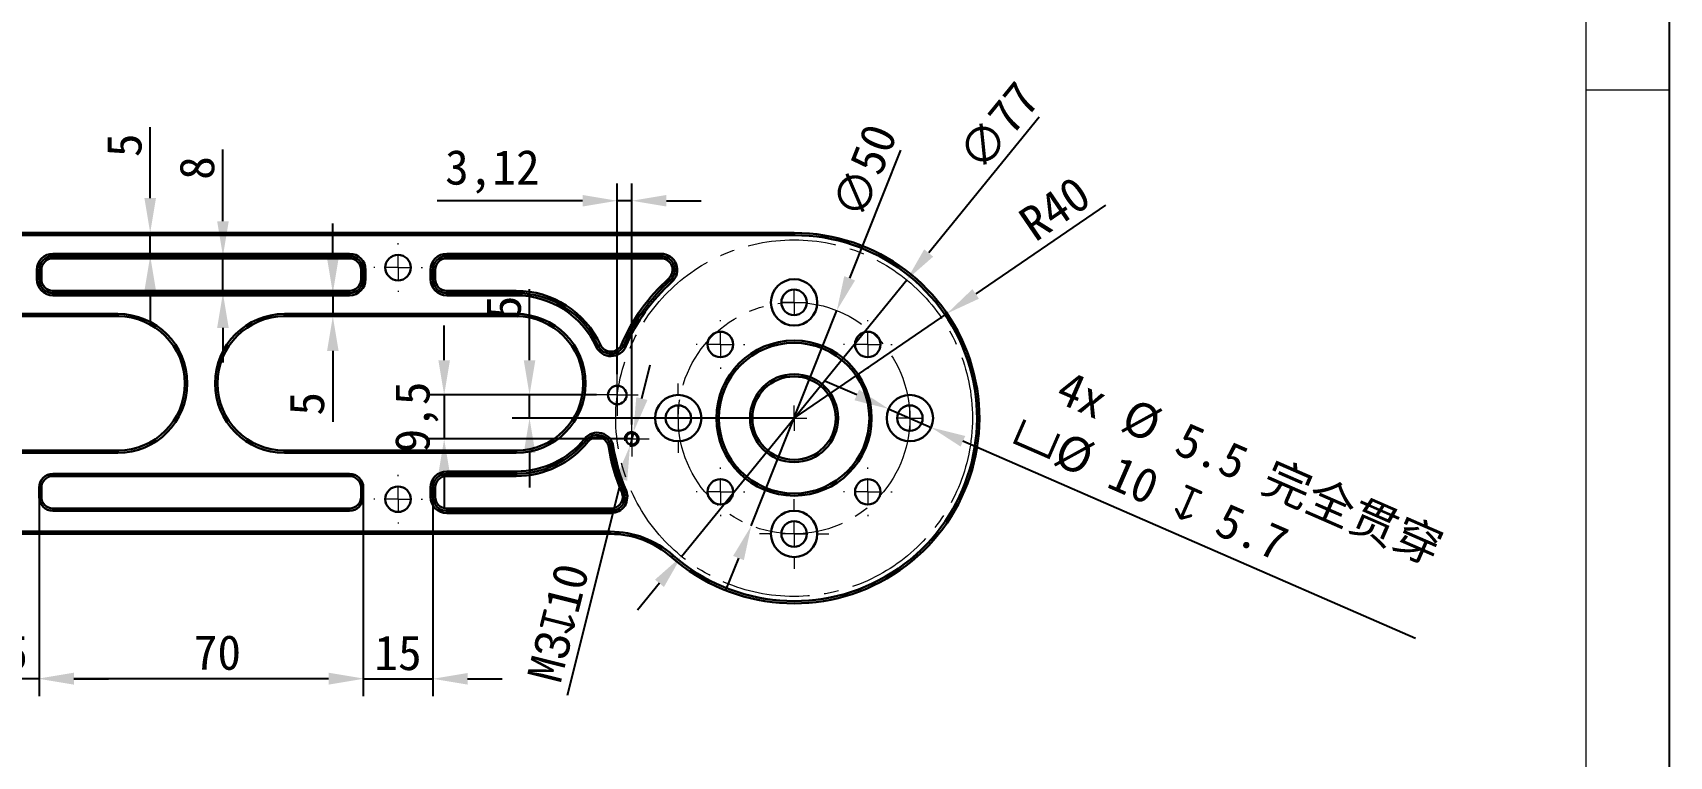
# Model space of a CAD drawing. Header units: millimetres. Extents: x 13 to 7248, y -1201 to 1478.
# Drawn here: x 5753.1 to 6106.5, y 326.1 to 482.3 of the extents above; entities that cross this region are included whole.
import ezdxf

# ---------------------------------------------------------------- set-up
doc = ezdxf.new("R2010")
doc.units = ezdxf.units.MM
doc.header["$LTSCALE"] = 5
doc.header["$PDSIZE"] = -1
doc.linetypes.add('CENTER2', pattern=[28.575, 19.05, -3.175, 3.175, -3.175])
doc.linetypes.add('SLD-实线', pattern=[0])
doc.layers.get('0').update_dxf_attribs({"lineweight": 30})
doc.layers.add('中心线层', color=1, linetype='CENTER2', lineweight=13)
doc.layers.add('粗实线', color=7, linetype='SLD-实线', lineweight=15)
doc.layers.add('图框', color=7, linetype='SLD-实线')
doc.layers.add('标注层', color=96, linetype='SLD-实线')
doc.styles.get("Standard").update_dxf_attribs({"font": ''})
doc.styles.get('Standard').set_extended_font_data('SimSun')
doc.dimstyles.new('副本3-1', dxfattribs={"dimscale": 3, "dimtxt": 2.5, "dimasz": 2.5, "dimexe": 1.25, "dimexo": 0, "dimtad": 1, "dimtxsty": 'Standard', "dimcen": 2.5, "dimclrt": 256, "dimadec": 0, "dimazin": 0, "dimtfac": 1, "dimtmove": 0, "dimatfit": 3, "dimfxl": 0, "dimarcsym": 0})

# ---------------------------------------------------------------- blocks, each defined once
blk = doc.blocks.new('*D260')
at = {"layer": 'Defpoints', "color": 0}
for p in [(5926.75, 422.34), (5908.29, 375.87)]:
    blk.add_point(p, dxfattribs=at)
at = {"layer": '标注层', "color": 0, "lineweight": -2}
for p, q in [((5940.53, 456.99), (5929.52, 429.31)), ((5908.29, 375.87), (5926.75, 422.34)), ((5905.52, 368.9), (5902.75, 361.93))]:
    blk.add_line(p, q, dxfattribs=at)
at = {"layer": '标注层', "color": 0}
for points in [[(5928.36, 429.77), (5930.69, 428.84), (5926.75, 422.34)], [(5904.36, 369.36), (5906.68, 368.44), (5908.29, 375.87)]]:
    blk.add_solid(points, dxfattribs=at)
at = {"layer": '标注层', "insert": (5925.43, 444.38), "char_height": 7.5, "attachment_point": 1, "rotation": 68.3254}
blk.add_mtext('∅50', dxfattribs=at)
blk = doc.blocks.new('*D261')
at = {"layer": 'Defpoints', "color": 0}
for p in [(5941.84, 428.95), (5893.2, 369.26)]:
    blk.add_point(p, dxfattribs=at)
at = {"layer": '标注层', "color": 0, "lineweight": -2}
for p, q in [((5970.44, 464.05), (5946.58, 434.76)), ((5893.2, 369.26), (5941.84, 428.95)), ((5888.46, 363.44), (5883.73, 357.63))]:
    blk.add_line(p, q, dxfattribs=at)
at = {"layer": '标注层', "color": 0}
for points in [[(5945.61, 435.55), (5947.55, 433.97), (5941.84, 428.95)], [(5887.49, 364.23), (5889.43, 362.65), (5893.2, 369.26)]]:
    blk.add_solid(points, dxfattribs=at)
at = {"layer": '标注层', "insert": (5952.29, 456.62), "char_height": 7.5, "attachment_point": 1, "rotation": 50.827}
blk.add_mtext('∅77', dxfattribs=at)
blk = doc.blocks.new('*D263')
at = {"layer": 'Defpoints', "color": 0}
for p in [(5950.54, 421.69), (5917.52, 399.1)]:
    blk.add_point(p, dxfattribs=at)
at = {"layer": '标注层', "color": 0, "lineweight": -2}
for p, q in [((5984.76, 445.09), (5956.73, 425.92)), ((5917.52, 399.1), (5950.54, 421.69))]:
    blk.add_line(p, q, dxfattribs=at)
at = {"layer": '标注层', "color": 0}
blk.add_solid([(5956.02, 426.95), (5957.43, 424.89), (5950.54, 421.69)], dxfattribs=at)
at = {"layer": '标注层', "insert": (5965.36, 443.18), "char_height": 7.5, "attachment_point": 1, "rotation": 34.3719}
blk.add_mtext('R40', dxfattribs=at)
blk = doc.blocks.new('*D264')
at = {"layer": 'Defpoints', "color": 0}
for p in [(5661.52, 439.1), (5778.51, 439.1), (5757.52, 434.1)]:
    blk.add_point(p, dxfattribs=at)
at = {"layer": '标注层', "color": 0, "lineweight": -2}
for p, q in [((5778.51, 446.6), (5778.51, 461.92)), ((5661.52, 439.1), (5782.26, 439.1)), ((5778.51, 434.1), (5778.51, 439.1)), ((5757.52, 434.1), (5782.26, 434.1)), ((5778.51, 426.6), (5778.51, 419.1))]:
    blk.add_line(p, q, dxfattribs=at)
at = {"layer": '标注层', "color": 0}
for points in [[(5777.26, 446.6), (5779.76, 446.6), (5778.51, 439.1)], [(5777.26, 426.6), (5779.76, 426.6), (5778.51, 434.1)]]:
    blk.add_solid(points, dxfattribs=at)
at = {"layer": '标注层', "insert": (5769.14, 458.01), "char_height": 7.5, "attachment_point": 2, "rotation": 90}
blk.add_mtext('5', dxfattribs=at)
blk = doc.blocks.new('*D266')
at = {"layer": 'Defpoints', "color": 0}
for p in [(5739.52, 382.1), (5754.52, 382.1), (5739.52, 342.82)]:
    blk.add_point(p, dxfattribs=at)
at = {"layer": '标注层', "color": 0, "lineweight": -2}
for p, q in [((5739.52, 382.1), (5739.52, 339.07)), ((5754.52, 382.1), (5754.52, 339.07)), ((5732.02, 342.82), (5724.52, 342.82)), ((5754.52, 342.82), (5739.52, 342.82)), ((5762.02, 342.82), (5769.52, 342.82))]:
    blk.add_line(p, q, dxfattribs=at)
at = {"layer": '标注层', "color": 0}
for points in [[(5732.02, 344.07), (5732.02, 341.57), (5739.52, 342.82)], [(5762.02, 344.07), (5762.02, 341.57), (5754.52, 342.82)]]:
    blk.add_solid(points, dxfattribs=at)
at = {"layer": '标注层', "insert": (5747.02, 352.2), "char_height": 7.5, "attachment_point": 2}
blk.add_mtext('15', dxfattribs=at)
blk = doc.blocks.new('*D267')
at = {"layer": 'Defpoints', "color": 0}
for p in [(5754.52, 382.1), (5824.52, 382.1), (5824.52, 342.89)]:
    blk.add_point(p, dxfattribs=at)
at = {"layer": '标注层', "color": 0, "lineweight": -2}
for p, q in [((5754.52, 382.1), (5754.52, 339.14)), ((5824.52, 382.1), (5824.52, 339.14)), ((5762.02, 342.89), (5817.02, 342.89))]:
    blk.add_line(p, q, dxfattribs=at)
at = {"layer": '标注层', "color": 0}
for points in [[(5762.02, 344.14), (5762.02, 341.64), (5754.52, 342.89)], [(5817.02, 344.14), (5817.02, 341.64), (5824.52, 342.89)]]:
    blk.add_solid(points, dxfattribs=at)
at = {"layer": '标注层', "insert": (5793.02, 352.27), "char_height": 7.5, "attachment_point": 2}
blk.add_mtext('70', dxfattribs=at)
blk = doc.blocks.new('*D268')
at = {"layer": 'Defpoints', "color": 0}
for p in [(5824.52, 382.1), (5839.52, 384.1), (5839.52, 342.82)]:
    blk.add_point(p, dxfattribs=at)
at = {"layer": '标注层', "color": 0, "lineweight": -2}
for p, q in [((5824.52, 382.1), (5824.52, 339.07)), ((5839.52, 384.1), (5839.52, 339.07)), ((5817.02, 342.82), (5809.52, 342.82)), ((5824.52, 342.82), (5839.52, 342.82)), ((5847.02, 342.82), (5854.52, 342.82))]:
    blk.add_line(p, q, dxfattribs=at)
at = {"layer": '标注层', "color": 0}
for points in [[(5817.02, 344.07), (5817.02, 341.57), (5824.52, 342.82)], [(5847.02, 344.07), (5847.02, 341.57), (5839.52, 342.82)]]:
    blk.add_solid(points, dxfattribs=at)
at = {"layer": '标注层', "insert": (5832.02, 352.2), "char_height": 7.5, "attachment_point": 2}
blk.add_mtext('15', dxfattribs=at)
blk = doc.blocks.new('*D269')
at = {"layer": 'Defpoints', "color": 0}
for p in [(5794.21, 434.1), (5821.52, 434.1), (5821.52, 426.1)]:
    blk.add_point(p, dxfattribs=at)
at = {"layer": '标注层', "color": 0, "lineweight": -2}
for p, q in [((5794.21, 441.6), (5794.21, 457.13)), ((5821.52, 434.1), (5790.46, 434.1)), ((5794.21, 426.1), (5794.21, 434.1)), ((5821.52, 426.1), (5790.46, 426.1)), ((5794.21, 418.6), (5794.21, 411.1))]:
    blk.add_line(p, q, dxfattribs=at)
at = {"layer": '标注层', "color": 0}
for points in [[(5792.96, 441.6), (5795.46, 441.6), (5794.21, 434.1)], [(5792.96, 418.6), (5795.46, 418.6), (5794.21, 426.1)]]:
    blk.add_solid(points, dxfattribs=at)
at = {"layer": '标注层', "insert": (5784.83, 453.11), "char_height": 7.5, "attachment_point": 2, "rotation": 90}
blk.add_mtext('8', dxfattribs=at)
blk = doc.blocks.new('*D270')
at = {"layer": 'Defpoints', "color": 0}
for p in [(5821.52, 426.1), (5807.52, 421.1), (5817.94, 421.1)]:
    blk.add_point(p, dxfattribs=at)
at = {"layer": '标注层', "color": 0, "lineweight": -2}
for p, q in [((5817.94, 433.6), (5817.94, 441.1)), ((5821.52, 426.1), (5814.19, 426.1)), ((5817.94, 426.1), (5817.94, 421.1)), ((5807.52, 421.1), (5821.69, 421.1)), ((5817.94, 413.6), (5817.94, 398.29))]:
    blk.add_line(p, q, dxfattribs=at)
at = {"layer": '标注层', "color": 0}
for points in [[(5816.69, 433.6), (5819.19, 433.6), (5817.94, 426.1)], [(5816.69, 413.6), (5819.19, 413.6), (5817.94, 421.1)]]:
    blk.add_solid(points, dxfattribs=at)
at = {"layer": '标注层', "insert": (5808.57, 402.2), "char_height": 7.5, "attachment_point": 2, "rotation": 90}
blk.add_mtext('5', dxfattribs=at)
blk = doc.blocks.new('*D274')
at = {"layer": 'Defpoints', "color": 0}
for p in [(5874.85, 404.1), (5860.41, 399.1), (5917.52, 399.1)]:
    blk.add_point(p, dxfattribs=at)
at = {"layer": '标注层', "color": 0, "lineweight": -2}
for p, q in [((5860.41, 411.6), (5860.41, 426.92)), ((5874.85, 404.1), (5856.66, 404.1)), ((5860.41, 399.1), (5860.41, 404.1)), ((5917.52, 399.1), (5856.66, 399.1)), ((5860.41, 391.6), (5860.41, 384.1))]:
    blk.add_line(p, q, dxfattribs=at)
at = {"layer": '标注层', "color": 0}
for points in [[(5859.16, 411.6), (5861.66, 411.6), (5860.41, 404.1)], [(5859.16, 391.6), (5861.66, 391.6), (5860.41, 399.1)]]:
    blk.add_solid(points, dxfattribs=at)
at = {"layer": '标注层', "insert": (5851.04, 423.01), "char_height": 7.5, "attachment_point": 2, "rotation": 90}
blk.add_mtext('5', dxfattribs=at)
blk = doc.blocks.new('*D275')
at = {"layer": 'Defpoints', "color": 0}
for p in [(5874.85, 404.1), (5841.97, 394.6), (5882.47, 394.6)]:
    blk.add_point(p, dxfattribs=at)
at = {"layer": '标注层', "color": 0, "lineweight": -2}
for p, q in [((5841.97, 411.6), (5841.97, 419.1)), ((5874.85, 404.1), (5838.22, 404.1)), ((5841.97, 404.1), (5841.97, 394.6)), ((5882.47, 394.6), (5838.22, 394.6)), ((5841.97, 387.1), (5841.97, 379.6))]:
    blk.add_line(p, q, dxfattribs=at)
at = {"layer": '标注层', "color": 0}
for points in [[(5840.72, 411.6), (5843.22, 411.6), (5841.97, 404.1)], [(5840.72, 387.1), (5843.22, 387.1), (5841.97, 394.6)]]:
    blk.add_solid(points, dxfattribs=at)
at = {"layer": '标注层', "insert": (5831.33, 399.35), "char_height": 7.5, "attachment_point": 2, "rotation": 90}
blk.add_mtext('9,5', dxfattribs=at)
blk = doc.blocks.new('*D277')
at = {"layer": 'Defpoints', "color": 0}
for p in [(5882.83, 396.06), (5882.1, 393.15)]:
    blk.add_point(p, dxfattribs=at)
at = {"layer": '标注层', "color": 0, "lineweight": -2}
for p, q in [((5884.66, 403.33), (5886.48, 410.61)), ((5882.83, 396.06), (5882.1, 393.15)), ((5868.59, 339.26), (5880.28, 385.87))]:
    blk.add_line(p, q, dxfattribs=at)
at = {"layer": '标注层', "color": 0}
for points in [[(5883.45, 403.64), (5885.87, 403.03), (5882.83, 396.06)], [(5879.07, 386.18), (5881.49, 385.57), (5882.1, 393.15)]]:
    blk.add_solid(points, dxfattribs=at)
at = {"layer": '标注层', "insert": (5859.8, 343.4), "char_height": 7.5, "attachment_point": 1, "rotation": 75.9224}
blk.add_mtext('M{\\fMS PGothic|b0|i0|c134|p34;3\\fGDT|b0|i0|c134|p2;x}10', dxfattribs=at)
blk = doc.blocks.new('*D278')
at = {"layer": 'Defpoints', "color": 0}
for p in [(5937.94, 401.1), (5947.1, 397.1)]:
    blk.add_point(p, dxfattribs=at)
at = {"layer": '标注层', "color": 0, "lineweight": -2}
for p, q in [((5931.06, 404.1), (5924.19, 407.1)), ((5937.94, 401.1), (5947.1, 397.1)), ((6051.66, 351.5), (5953.98, 394.11))]:
    blk.add_line(p, q, dxfattribs=at)
at = {"layer": '标注层', "color": 0}
for points in [[(5931.56, 405.25), (5930.56, 402.95), (5937.94, 401.1)], [(5954.48, 395.25), (5953.48, 392.96), (5947.1, 397.1)]]:
    blk.add_solid(points, dxfattribs=at)
at = {"layer": '标注层', "insert": (5971.9, 411.74), "char_height": 7.5, "attachment_point": 1, "rotation": 336.4355}
blk.add_mtext(' 4x %%C 5.5 完全贯穿\\P{\\fGDT|b0|i0|c134|p2;v}%%C 10 {\\fGDT|b0|i0|c134|p2;x} 5.7', dxfattribs=at)
blk = doc.blocks.new('SW_CENTERMARKSYMBOL_21')
at = {"color": 0, "linetype": 'SLD-实线', "lineweight": 0}
for p, q in [((-2.5, 0), (-4.6, 0)), ((0, 0), (-2.5, 0)), ((0, 2.5), (0, 4.6)), ((0, 0), (0, 2.5)), ((0, 0), (0, -2.5)), ((0, 0), (2.5, 0)), ((2.5, 0), (4.6, 0)), ((0, -2.5), (0, -4.6))]:
    blk.add_line(p, q, dxfattribs=at)
blk = doc.blocks.new('SW_CENTERMARKSYMBOL_23')
at = {"color": 0, "linetype": 'SLD-实线', "lineweight": 0}
for p, q in [((-2.5, 0), (-4.6, 0)), ((0, 0), (-2.5, 0)), ((0, 2.5), (0, 4.6)), ((0, 0), (0, 2.5)), ((0, 0), (0, -2.5)), ((0, 0), (2.5, 0)), ((2.5, 0), (4.6, 0)), ((0, -2.5), (0, -4.6))]:
    blk.add_line(p, q, dxfattribs=at)
blk = doc.blocks.new('SW_CENTERMARKSYMBOL_24')
at = {"color": 0, "linetype": 'SLD-实线', "lineweight": 0}
for p, q in [((-2.5, 0), (-4.6, 0)), ((0, 0), (-2.5, 0)), ((0, 2.5), (0, 4.6)), ((0, 0), (0, 2.5)), ((0, 0), (0, -2.5)), ((0, 0), (2.5, 0)), ((2.5, 0), (4.6, 0)), ((0, -2.5), (0, -4.6))]:
    blk.add_line(p, q, dxfattribs=at)
blk = doc.blocks.new('SW_CENTERMARKSYMBOL_25')
at = {"color": 0, "linetype": 'SLD-实线', "lineweight": 0}
for p, q in [((0, 8.33), (0, 12.5)), ((-8.33, 0), (-12.5, 0)), ((0, 0), (-4.17, 0)), ((0, 0), (0, 4.17)), ((0, 0), (0, -4.17)), ((0, 0), (4.17, 0)), ((8.33, 0), (12.5, 0)), ((0, -8.33), (0, -12.5))]:
    blk.add_line(p, q, dxfattribs=at)
blk = doc.blocks.new('SW_CENTERMARKSYMBOL_26')
at = {"color": 0, "linetype": 'SLD-实线', "lineweight": 0}
for p, q in [((0, 8.33), (0, 12.5)), ((-8.33, 0), (-12.5, 0)), ((0, 0), (-4.17, 0)), ((0, 0), (0, 4.17)), ((0, 0), (0, -4.17)), ((0, 0), (4.17, 0)), ((8.33, 0), (12.5, 0)), ((0, -8.33), (0, -12.5))]:
    blk.add_line(p, q, dxfattribs=at)
blk = doc.blocks.new('SW_CENTERMARKSYMBOL_31')
at = {"color": 0, "linetype": 'SLD-实线', "lineweight": 0}
for p, q in [((0, 8.33), (0, 8.75)), ((-8.33, 0), (-8.75, 0)), ((0, 0), (-4.17, 0)), ((0, 0), (0, 4.17)), ((0, 0), (0, -4.17)), ((0, 0), (4.17, 0)), ((8.33, 0), (8.75, 0)), ((0, -8.33), (0, -8.75))]:
    blk.add_line(p, q, dxfattribs=at)
blk = doc.blocks.new('SW_CENTERMARKSYMBOL_32')
at = {"color": 0, "linetype": 'SLD-实线', "lineweight": 0}
for p, q in [((0, 8.33), (0, 8.75)), ((-8.33, 0), (-8.75, 0)), ((0, 0), (-4.17, 0)), ((0, 0), (0, 4.17)), ((0, 0), (0, -4.17)), ((0, 0), (4.17, 0)), ((8.33, 0), (8.75, 0)), ((0, -8.33), (0, -8.75))]:
    blk.add_line(p, q, dxfattribs=at)
blk = doc.blocks.new('SW_CENTERMARKSYMBOL_33')
at = {"color": 0, "linetype": 'SLD-实线', "lineweight": 0}
for p, q in [((0, 8.33), (0, 8.75)), ((-8.33, 0), (-8.75, 0)), ((0, 0), (-4.17, 0)), ((0, 0), (0, 4.17)), ((0, 0), (0, -4.17)), ((0, 0), (4.17, 0)), ((8.33, 0), (8.75, 0)), ((0, -8.33), (0, -8.75))]:
    blk.add_line(p, q, dxfattribs=at)
blk = doc.blocks.new('SW_CENTERMARKSYMBOL_34')
at = {"color": 0, "linetype": 'SLD-实线', "lineweight": 0}
for p, q in [((0, 8.33), (0, 8.75)), ((-8.33, 0), (-8.75, 0)), ((0, 0), (-4.17, 0)), ((0, 0), (0, 4.17)), ((0, 0), (0, -4.17)), ((0, 0), (4.17, 0)), ((8.33, 0), (8.75, 0)), ((0, -8.33), (0, -8.75))]:
    blk.add_line(p, q, dxfattribs=at)
blk = doc.blocks.new('SW_CENTERMARKSYMBOL_35')
at = {"color": 0, "linetype": 'SLD-实线', "lineweight": 0}
for p, q in [((0, 8.33), (0, 8.75)), ((-8.33, 0), (-8.75, 0)), ((0, 0), (-4.17, 0)), ((0, 0), (0, 4.17)), ((0, 0), (0, -4.17)), ((0, 0), (4.17, 0)), ((8.33, 0), (8.75, 0)), ((0, -8.33), (0, -8.75))]:
    blk.add_line(p, q, dxfattribs=at)
blk = doc.blocks.new('SW_CENTERMARKSYMBOL_36')
at = {"color": 0, "linetype": 'SLD-实线', "lineweight": 0}
for p, q in [((0, 8.33), (0, 8.75)), ((-8.33, 0), (-8.75, 0)), ((0, 0), (-4.17, 0)), ((0, 0), (0, 4.17)), ((0, 0), (0, -4.17)), ((0, 0), (4.17, 0)), ((8.33, 0), (8.75, 0)), ((0, -8.33), (0, -8.75))]:
    blk.add_line(p, q, dxfattribs=at)
blk = doc.blocks.new('SW_CENTERMARKSYMBOL_40')
at = {"color": 0, "linetype": 'SLD-实线', "lineweight": 0}
for p, q in [((0, 4.17), (0, 7.5)), ((-4.17, 0), (-7.5, 0)), ((0, 0), (-4.17, 0)), ((0, 0), (0, 4.17)), ((0, 0), (0, -4.17)), ((0, 0), (4.17, 0)), ((4.17, 0), (7.5, 0)), ((0, -4.17), (0, -7.5))]:
    blk.add_line(p, q, dxfattribs=at)
blk = doc.blocks.new('SW_CENTERMARKSYMBOL_41')
at = {"color": 0, "linetype": 'SLD-实线', "lineweight": 0}
for p, q in [((0, 4.17), (0, 6.25)), ((-4.17, 0), (-6.25, 0)), ((0, 0), (-4.17, 0)), ((0, 0), (0, 4.17)), ((0, 0), (0, -4.17)), ((0, 0), (4.17, 0)), ((4.17, 0), (6.25, 0)), ((0, -4.17), (0, -6.25))]:
    blk.add_line(p, q, dxfattribs=at)
blk = doc.blocks.new('*D727')
at = {"layer": 'Defpoints', "color": 0}
for p in [(5879.35, 446.04), (5879.35, 408.6), (5882.47, 397.73)]:
    blk.add_point(p, dxfattribs=at)
at = {"layer": '标注层', "color": 0, "lineweight": -2}
for p, q in [((5879.35, 408.6), (5879.35, 449.79)), ((5882.47, 397.73), (5882.47, 449.79)), ((5871.85, 446.04), (5840.44, 446.04)), ((5882.47, 446.04), (5879.35, 446.04)), ((5889.97, 446.04), (5897.47, 446.04))]:
    blk.add_line(p, q, dxfattribs=at)
at = {"layer": '标注层', "color": 0}
for points in [[(5871.85, 447.29), (5871.85, 444.79), (5879.35, 446.04)], [(5889.97, 447.29), (5889.97, 444.79), (5882.47, 446.04)]]:
    blk.add_solid(points, dxfattribs=at)
at = {"layer": '标注层', "insert": (5852.39, 452.3), "char_height": 7.5, "attachment_point": 5}
blk.add_mtext('3,12', dxfattribs=at)

msp = doc.modelspace()

# ---------------------------------------------------------------- linework, layer by layer
for p, q in [((5661.5205, 439.103), (5917.5205, 439.103)), ((5917.5205, 438.603), (5661.5205, 438.603)), ((5917.5205, 438.603), (5917.5205, 439.103)), ((5757.5205, 434.603), (5821.5205, 434.603)), ((5757.5205, 434.103), (5757.5205, 434.603)), ((5821.5205, 434.103), (5821.5205, 434.603)), ((5842.5205, 434.603), (5888.7977, 434.603)), ((5842.5205, 434.103), (5842.5205, 434.603)), ((5888.7977, 434.103), (5888.7977, 434.603)), ((5754.0205, 429.103), (5754.0205, 431.103)), ((5754.5205, 431.103), (5754.0205, 431.103)), ((5754.5205, 431.103), (5754.5205, 429.103)), ((5755.0205, 431.103), (5754.5205, 431.103)), ((5755.0205, 431.103), (5755.0205, 429.103)), ((5821.5205, 434.103), (5757.5205, 434.103)), ((5757.5205, 433.603), (5757.5205, 434.103)), ((5821.5205, 433.603), (5757.5205, 433.603)), ((5821.5205, 433.603), (5821.5205, 434.103)), ((5824.5205, 431.103), (5824.0205, 431.103)), ((5824.0205, 429.103), (5824.0205, 431.103)), ((5825.0205, 431.103), (5824.5205, 431.103)), ((5824.5205, 429.103), (5824.5205, 431.103)), ((5825.0205, 431.103), (5825.0205, 429.103)), ((5839.0205, 429.103), (5839.0205, 431.103)), ((5839.5205, 431.103), (5839.0205, 431.103)), ((5839.5205, 431.103), (5839.5205, 429.103)), ((5839.5205, 431.103), (5840.0205, 431.103)), ((5840.0205, 431.103), (5840.0205, 429.103)), ((5888.7977, 434.103), (5842.5205, 434.103)), ((5842.5205, 433.603), (5842.5205, 434.103)), ((5888.7977, 433.603), (5842.5205, 433.603)), ((5888.7977, 433.603), (5888.7977, 434.103)), ((5754.5205, 429.103), (5754.0205, 429.103)), ((5755.0205, 429.103), (5754.5205, 429.103)), ((5824.5205, 429.103), (5824.0205, 429.103)), ((5825.0205, 429.103), (5824.5205, 429.103)), ((5839.5205, 429.103), (5839.0205, 429.103)), ((5839.5205, 429.103), (5840.0205, 429.103)), ((5757.5205, 426.103), (5757.5205, 426.603)), ((5757.5205, 426.603), (5821.5205, 426.603)), ((5757.5205, 425.603), (5757.5205, 426.103)), ((5757.5205, 426.103), (5821.5205, 426.103)), ((5821.5205, 425.603), (5757.5205, 425.603)), ((5821.5205, 426.103), (5821.5205, 426.603)), ((5821.5205, 425.603), (5821.5205, 426.103)), ((5842.5205, 426.103), (5842.5205, 426.603)), ((5842.5205, 426.603), (5857.5205, 426.603)), ((5842.5205, 425.603), (5842.5205, 426.103)), ((5842.5205, 426.103), (5857.5205, 426.103)), ((5857.5205, 425.603), (5842.5205, 425.603)), ((5857.5205, 426.103), (5857.5205, 426.603)), ((5857.5205, 425.603), (5857.5205, 426.103)), ((5721.5205, 421.603), (5771.5205, 421.603)), ((5771.5205, 421.103), (5721.5205, 421.103)), ((5771.5205, 421.603), (5771.5205, 421.103)), ((5807.5205, 421.603), (5857.5205, 421.603)), ((5807.5205, 421.603), (5807.5205, 421.103)), ((5857.5205, 421.103), (5807.5205, 421.103)), ((5857.5205, 421.603), (5857.5205, 421.103)), ((5721.5205, 392.103), (5771.5205, 392.103)), ((5771.5205, 391.603), (5721.5205, 391.603)), ((5771.5205, 392.103), (5771.5205, 391.603)), ((5807.5205, 392.103), (5807.5205, 391.603)), ((5807.5205, 392.103), (5857.5205, 392.103)), ((5857.5205, 391.603), (5807.5205, 391.603)), ((5857.5205, 392.103), (5857.5205, 391.603)), ((5821.5205, 387.103), (5757.5205, 387.103)), ((5757.5205, 387.103), (5757.5205, 386.603)), ((5821.5205, 386.603), (5757.5205, 386.603)), ((5821.5205, 387.103), (5821.5205, 386.603)), ((5842.5205, 387.603), (5857.5205, 387.603)), ((5842.5205, 387.603), (5842.5205, 387.103)), ((5857.5205, 387.103), (5842.5205, 387.103)), ((5842.5205, 387.103), (5842.5205, 386.603)), ((5857.5205, 386.603), (5842.5205, 386.603)), ((5857.5205, 387.603), (5857.5205, 387.103)), ((5857.5205, 387.103), (5857.5205, 386.603)), ((5754.5205, 384.103), (5754.5205, 382.103)), ((5755.0205, 384.103), (5754.5205, 384.103)), ((5755.0205, 382.103), (5754.5205, 382.103)), ((5755.0205, 384.103), (5755.0205, 382.103)), ((5824.5205, 384.103), (5824.0205, 384.103)), ((5824.0205, 382.103), (5824.0205, 384.103)), ((5824.5205, 382.103), (5824.0205, 382.103)), ((5824.5205, 382.103), (5824.5205, 384.103)), ((5839.0205, 382.103), (5839.0205, 384.103)), ((5839.0205, 384.103), (5839.5205, 384.103)), ((5839.0205, 382.103), (5839.5205, 382.103)), ((5839.5205, 384.103), (5839.5205, 382.103)), ((5839.5205, 384.103), (5840.0205, 384.103)), ((5839.5205, 382.103), (5840.0205, 382.103)), ((5840.0205, 384.103), (5840.0205, 382.103)), ((5757.5205, 379.603), (5757.5205, 379.103)), ((5757.5205, 379.603), (5821.5205, 379.603)), ((5757.5205, 379.103), (5821.5205, 379.103)), ((5821.5205, 379.603), (5821.5205, 379.103)), ((5842.5205, 379.103), (5842.5205, 379.603)), ((5842.5205, 379.603), (5878.0236, 379.603)), ((5842.5205, 378.603), (5842.5205, 379.103)), ((5842.5205, 379.103), (5878.0236, 379.103)), ((5878.0236, 378.603), (5842.5205, 378.603)), ((5878.0236, 379.603), (5878.0236, 379.103)), ((5878.0236, 379.103), (5878.0236, 378.603)), ((5701.2067, 374.603), (5877.8342, 374.603)), ((5877.8342, 374.103), (5877.8342, 374.603)), ((5877.8342, 374.103), (5701.2067, 374.103))]:
    msp.add_line(p, q)
at = {"flags": 128}
for points in [[(5890.4676, 429.2425), (5890.5327, 429.1699), (5890.5954, 429.1001), (5890.6531, 429.0358), (5890.7038, 428.9794), (5890.7453, 428.9331), (5890.7762, 428.8988), (5890.7952, 428.8776), (5890.8016, 428.8704)], [(5890.8016, 428.8704), (5890.808, 428.8633), (5890.827, 428.8421), (5890.8579, 428.8077), (5890.8994, 428.7615), (5890.95, 428.7051), (5891.0078, 428.6407), (5891.0704, 428.5709), (5891.1356, 428.4983)], [(5874.7907, 414.5237), (5874.8794, 414.5644), (5874.9647, 414.6035), (5875.0432, 414.6395), (5875.1121, 414.6711), (5875.1686, 414.697), (5875.2106, 414.7163), (5875.2365, 414.7281), (5875.2452, 414.7321)], [(5875.2452, 414.7321), (5875.254, 414.7361), (5875.2798, 414.748), (5875.3218, 414.7673), (5875.3783, 414.7932), (5875.4472, 414.8248), (5875.5258, 414.8608), (5875.611, 414.8999), (5875.6997, 414.9406)], [(5880.2714, 415.0014), (5880.3611, 414.9631), (5880.4474, 414.9263), (5880.5269, 414.8924), (5880.5966, 414.8626), (5880.6538, 414.8382), (5880.6963, 414.8201), (5880.7225, 414.8089), (5880.7313, 414.8051)], [(5881.1912, 414.6088), (5881.1015, 414.6471), (5881.0152, 414.684), (5880.9357, 414.7179), (5880.866, 414.7476), (5880.8088, 414.772), (5880.7663, 414.7902), (5880.7401, 414.8013), (5880.7313, 414.8051)], [(5872.6988, 394.361), (5872.6914, 394.367), (5872.6692, 394.3848), (5872.6332, 394.4139), (5872.5848, 394.4529), (5872.5259, 394.5005), (5872.4586, 394.5547), (5872.3856, 394.6136), (5872.3096, 394.6749)], [(5873.088, 394.0471), (5873.0121, 394.1083), (5872.9391, 394.1672), (5872.8718, 394.2214), (5872.8128, 394.269), (5872.7644, 394.3081), (5872.7285, 394.3371), (5872.7063, 394.3549), (5872.6988, 394.361)], [(5877.5041, 392.8628), (5877.6005, 392.8778), (5877.6932, 392.8922), (5877.7786, 392.9056), (5877.8534, 392.9172), (5877.9149, 392.9268), (5877.9605, 392.9339), (5877.9886, 392.9383), (5877.9981, 392.9398)], [(5877.9981, 392.9398), (5878.0076, 392.9413), (5878.0357, 392.9457), (5878.0814, 392.9528), (5878.1428, 392.9624), (5878.2177, 392.974), (5878.3031, 392.9874), (5878.3958, 393.0018), (5878.4922, 393.0168)], [(5880.32, 383.0914), (5880.4096, 383.1299), (5880.4957, 383.167), (5880.5751, 383.2012), (5880.6447, 383.2311), (5880.7018, 383.2557), (5880.7443, 383.274), (5880.7704, 383.2852), (5880.7792, 383.289)], [(5880.7792, 383.289), (5880.7881, 383.2928), (5880.8142, 383.3041), (5880.8566, 383.3224), (5880.9138, 383.3469), (5880.9833, 383.3769), (5881.0627, 383.4111), (5881.1489, 383.4481), (5881.2385, 383.4867)], [(5891.3937, 369.478), (5891.3292, 369.4048), (5891.2671, 369.3345), (5891.2099, 369.2697), (5891.1598, 369.2128), (5891.1187, 369.1662), (5891.0881, 369.1315), (5891.0693, 369.1102), (5891.063, 369.103)]]:
    msp.add_lwpolyline(points, dxfattribs=at)
for centre, radius in [((5832.0205, 431.603), 2.75), ((5917.5205, 424.103), 5), ((5917.5205, 424.103), 2.75), ((5901.6106, 415.0129), 2.75), ((5933.4304, 415.0129), 2.75), ((5917.5205, 399.103), 16.75), ((5917.5205, 399.103), 16.25), ((5917.5205, 399.103), 9.5), ((5917.5205, 399.103), 9), ((5879.3465, 404.103), 2), ((5892.5205, 399.103), 5), ((5942.5205, 399.103), 5), ((5892.5205, 399.103), 2.75), ((5942.5205, 399.103), 2.75), ((5882.469, 394.603), 1.25), ((5901.6106, 383.1931), 2.75), ((5933.4304, 383.1931), 2.75), ((5832.0205, 381.603), 2.75), ((5917.5205, 374.103), 5), ((5917.5205, 374.103), 2.75)]:
    msp.add_circle(centre, radius)
for centre, radius, start, end in [((5917.5205, 399.103), 40, 228.590378, 90), ((5917.5205, 399.103), 39.5, 228.590378, 90), ((5757.5205, 431.103), 3.5, 90, 180), ((5821.5205, 431.103), 3.5, 0, 90), ((5842.5205, 431.103), 3.5, 90, 180), ((5888.7977, 431.103), 3.5, 311.910766, 90), ((5757.5205, 431.103), 3, 90, 180), ((5757.5205, 431.103), 2.5, 90, 180), ((5821.5205, 431.103), 3, 0, 90), ((5821.5205, 431.103), 2.5, 0, 90), ((5842.5205, 431.103), 3, 90, 180), ((5842.5205, 431.103), 2.5, 90, 180), ((5888.7977, 431.103), 3, 311.910766, 90), ((5888.7977, 431.103), 2.5, 311.910766, 90), ((5757.5205, 429.103), 3.5, 180, 270), ((5757.5205, 429.103), 3, 180, 270), ((5757.5205, 429.103), 2.5, 180, 270), ((5821.5205, 429.103), 3.5, 270, 0), ((5821.5205, 429.103), 3, 270, 0), ((5821.5205, 429.103), 2.5, 270, 0), ((5842.5205, 429.103), 3.5, 180, 270), ((5842.5205, 429.103), 3, 180, 270), ((5842.5205, 429.103), 2.5, 180, 270), ((5917.5205, 399.103), 40.5, 131.910766, 156.886539), ((5917.5205, 399.103), 40, 131.910766, 156.886539), ((5917.5205, 399.103), 39.5, 131.910766, 156.886539), ((5857.5205, 406.603), 20, 24.63773, 90), ((5857.5205, 406.603), 19.5, 24.63773, 90), ((5857.5205, 406.603), 19, 24.63773, 90), ((5771.5205, 406.603), 15, 270, 90), ((5771.5205, 406.603), 14.5, 270, 90), ((5807.5205, 406.603), 15, 90, 270), ((5807.5205, 406.603), 14.5, 90, 270), ((5857.5205, 406.603), 15, 270, 90), ((5857.5205, 406.603), 14.5, 270, 90), ((5877.9721, 415.9828), 3.5, 204.63773, 336.886539), ((5877.9721, 415.9828), 3, 204.63773, 336.886539), ((5877.9721, 415.9828), 2.5, 204.63773, 336.886539), ((5875.034, 392.4776), 3.5, 8.863428, 141.112237), ((5882.469, 394.603), 1.5, 255, 195), ((5857.5205, 406.603), 19, 270, 321.112237), ((5857.5205, 406.603), 19.5, 270, 321.112237), ((5857.5205, 406.603), 20, 270, 321.112237), ((5875.034, 392.4776), 3, 8.863428, 141.112237), ((5875.034, 392.4776), 2.5, 8.863428, 141.112237), ((5917.5205, 399.103), 40.5, 188.863428, 203.287732), ((5917.5205, 399.103), 40, 188.863428, 203.287732), ((5917.5205, 399.103), 39.5, 188.863428, 203.287732), ((5757.5205, 384.103), 3, 90, 180), ((5757.5205, 384.103), 2.5, 90, 180), ((5821.5205, 384.103), 3, 0, 90), ((5821.5205, 384.103), 2.5, 0, 90), ((5842.5205, 384.103), 3.5, 90, 180), ((5842.5205, 384.103), 3, 90, 180), ((5842.5205, 384.103), 2.5, 90, 180), ((5757.5205, 382.103), 3, 180, 270), ((5757.5205, 382.103), 2.5, 180, 270), ((5821.5205, 382.103), 3, 270, 0), ((5821.5205, 382.103), 2.5, 270, 0), ((5842.5205, 382.103), 3.5, 180, 270), ((5842.5205, 382.103), 3, 180, 270), ((5842.5205, 382.103), 2.5, 180, 270), ((5878.0236, 382.103), 3.5, 270, 23.287732), ((5878.0236, 382.103), 3, 270, 23.287732), ((5878.0236, 382.103), 2.5, 270, 23.287732), ((5877.8342, 354.103), 20.5, 48.590378, 90), ((5877.8342, 354.103), 20, 48.590378, 90)]:
    msp.add_arc(centre, radius, start, end)
at = {"layer": '中心线层', "ltscale": 0.2}
for radius in [38.5, 25]:
    msp.add_circle((5917.5205, 399.103), radius, dxfattribs=at)
at = {"layer": '图框'}
msp.add_line((6106.4774, 911.0117), (6106.4774, 28.1117), dxfattribs=at)
at = {"layer": '粗实线'}
for p, q in [((6088.4774, 893.0117), (6088.4774, 47.0117)), ((6088.4774, 470.0117), (6106.4774, 470.0117))]:
    msp.add_line(p, q, dxfattribs=at)

# ---------------------------------------------------------------- block references
at = {"xscale": 0.599999999999909, "yscale": 0.6000000000000014, "zscale": 0.6}
for name, p in [('SW_CENTERMARKSYMBOL_23', (5917.5205, 424.103)), ('SW_CENTERMARKSYMBOL_40', (5879.3465, 404.103)), ('SW_CENTERMARKSYMBOL_26', (5892.5205, 399.103)), ('SW_CENTERMARKSYMBOL_21', (5917.5205, 399.103)), ('SW_CENTERMARKSYMBOL_24', (5942.5205, 399.103)), ('SW_CENTERMARKSYMBOL_41', (5882.469, 394.603)), ('SW_CENTERMARKSYMBOL_25', (5917.5205, 374.103))]:
    msp.add_blockref(name, p, dxfattribs=at)
at = {"layer": '中心线层', "xscale": 0.599999999999909, "yscale": 0.6000000000000014, "zscale": 0.6}
for name, p in [('SW_CENTERMARKSYMBOL_36', (5832.0205, 431.603)), ('SW_CENTERMARKSYMBOL_34', (5901.6106, 415.0129)), ('SW_CENTERMARKSYMBOL_32', (5933.4304, 415.0129)), ('SW_CENTERMARKSYMBOL_35', (5832.0205, 381.603)), ('SW_CENTERMARKSYMBOL_33', (5901.6106, 383.1931)), ('SW_CENTERMARKSYMBOL_31', (5933.4304, 383.1931))]:
    msp.add_blockref(name, p, dxfattribs=at)

# ---------------------------------------------------------------- dimensions: what is measured, and where the dimension line sits
at = {"layer": '标注层'}
for p1, p2, picture, middle in [((5893.2014, 369.2562), (5941.8395, 428.9498), '*D261', (5964.4068, 456.6467)), ((5908.2871, 375.8706), (5926.7538, 422.3354), '*D260', (5936.9866, 448.0824))]:
    dim = msp.add_diameter_dim_2p(p1=p1, p2=p2, dimstyle='副本3-1', dxfattribs=at)
    dim.commit()
    dim.dimension.update_dxf_attribs({"geometry": picture, "text_midpoint": middle, "dimtype": 163})
for base, p1, p2, picture, middle in [((5778.511, 439.103), (5757.5205, 434.103), (5661.5205, 439.103), '*D264', (5778.511, 458.0101)), ((5794.2067, 434.103), (5821.5205, 426.103), (5821.5205, 434.103), '*D269', (5794.2067, 453.1149)), ((5817.9447, 421.103), (5821.5205, 426.103), (5807.5205, 421.103), '*D270', (5817.9447, 402.1959)), ((5860.4114, 399.103), (5874.8465, 404.103), (5917.5205, 399.103), '*D274', (5860.4114, 423.0101)), ((5841.9653, 394.603), (5874.8465, 404.103), (5882.469, 394.603), '*D275', (5841.9653, 399.353))]:
    dim = msp.add_linear_dim(base=base, p1=p1, p2=p2, angle=90, dimstyle='副本3-1', dxfattribs=at)
    dim.commit()
    dim.dimension.update_dxf_attribs({"geometry": picture, "text_midpoint": middle, "dimtype": 160})
for base, p1, p2, picture, middle in [((5879.3465, 446.0445), (5882.469, 397.728), (5879.3465, 408.603), '*D727', (5852.3947, 446.0445)), ((5739.5205, 342.8217), (5754.5205, 382.103), (5739.5205, 382.103), '*D266', (5747.0205, 342.8217)), ((5824.5205, 342.8917), (5754.5205, 382.103), (5824.5205, 382.103), '*D267', (5793.0179, 342.8917)), ((5839.5205, 342.8217), (5824.5205, 382.103), (5839.5205, 384.103), '*D268', (5832.0205, 342.8217))]:
    dim = msp.add_linear_dim(base=base, p1=p1, p2=p2, dimstyle='副本3-1', dxfattribs=at)
    dim.commit()
    dim.dimension.update_dxf_attribs({"geometry": picture, "text_midpoint": middle, "dimtype": 160})
dim = msp.add_radius_dim(center=(5917.5205, 399.103), mpoint=(5950.5361, 421.6855), dimstyle='副本3-1', dxfattribs=at)
dim.commit()
dim.dimension.update_dxf_attribs({"geometry": '*D263', "text_midpoint": (5976.9309, 439.7394), "dimtype": 164})
dim = msp.add_diameter_dim_2p(p1=(5882.8339, 396.0579), p2=(5882.1042, 393.148), text='M{\\fMS PGothic|b0|i0|c134|p34;3\\fGDT|b0|i0|c134|p2;x}10', dimstyle='副本3-1', dxfattribs=at)
dim.commit()
dim.dimension.update_dxf_attribs({"geometry": '*D277', "text_midpoint": (5872.6848, 355.5857), "dimtype": 163})
dim = msp.add_diameter_dim_2p(p1=(5937.9374, 401.1019), p2=(5947.1035, 397.1041), text=' 4x %%C 5.5 完全贯穿\\P{\\fGDT|b0|i0|c134|p2;v}%%C 10 {\\fGDT|b0|i0|c134|p2;x} 5.7', dimstyle='副本3-1', dxfattribs=at)
dim.commit()
dim.dimension.update_dxf_attribs({"geometry": '*D278', "text_midpoint": (6011.2961, 382.8563)})

doc.saveas('drawing.dxf')
